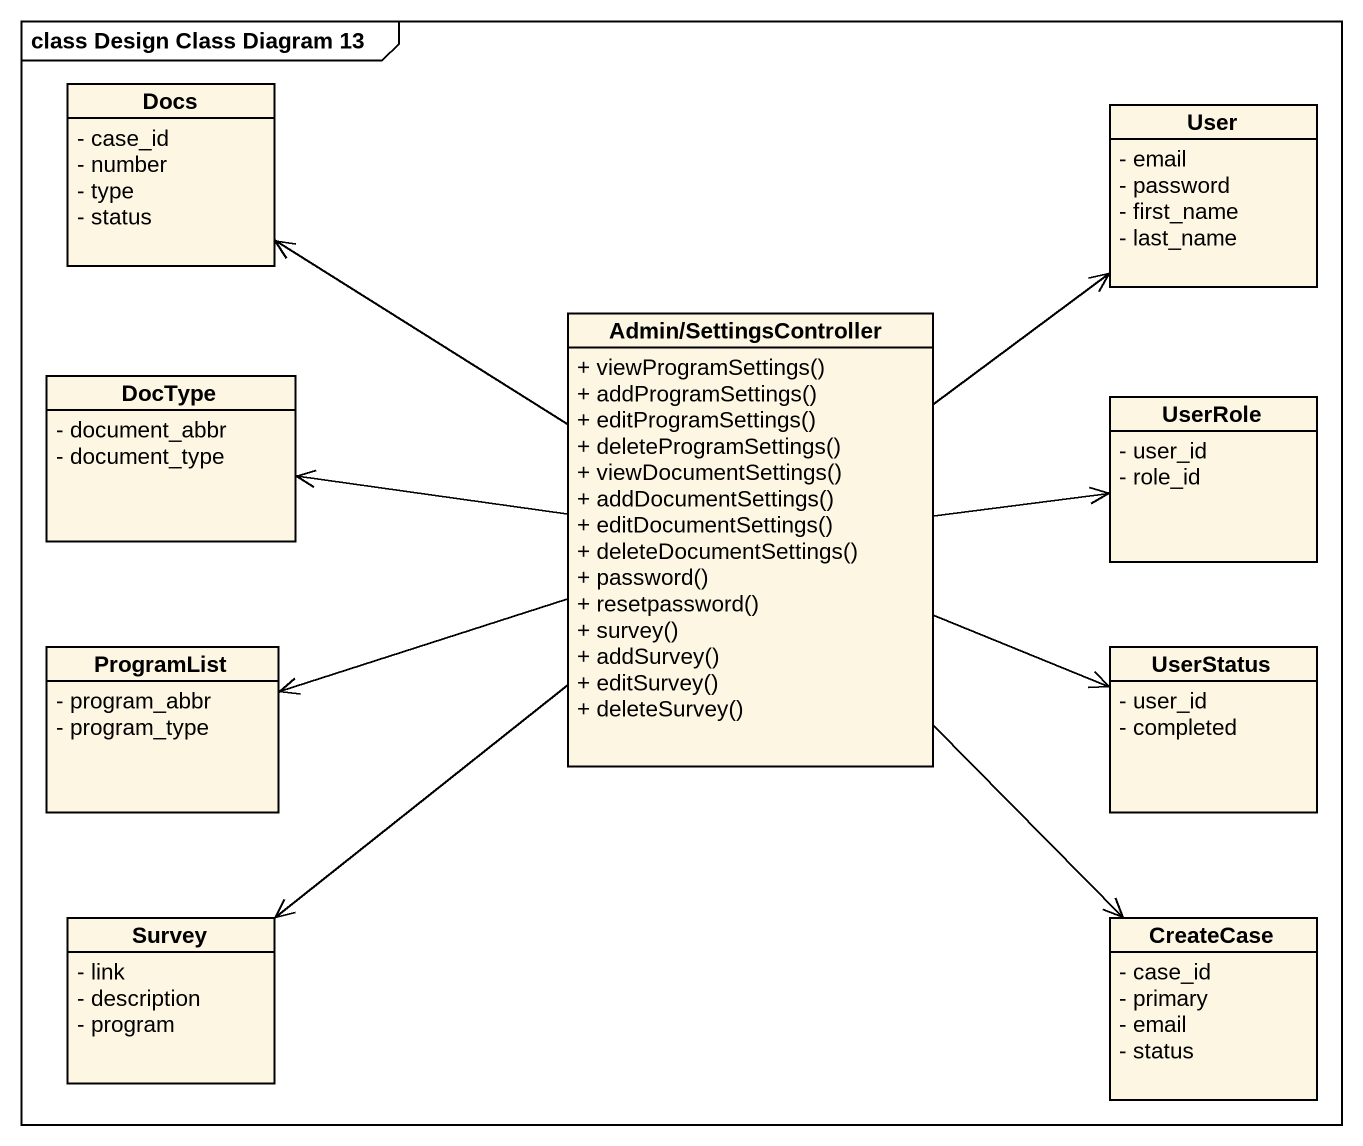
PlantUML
@startuml
mainframe class Design Class Diagram 13
hide circle
hide empty members
skinparam classAttributeIconSize 0
class Docs {
  - case_id
  - number
  - type
  - status
}
class User {
  - email
  - password
  - first_name
  - last_name
}
class DocType {
  - document_abbr
  - document_type
}
class "Admin/SettingsController" as Admin_SettingsController {
  + viewProgramSettings()
  + addProgramSettings()
  + editProgramSettings()
  + deleteProgramSettings()
  + viewDocumentSettings()
  + addDocumentSettings()
  + editDocumentSettings()
  + deleteDocumentSettings()
  + password()
  + resetpassword()
  + survey()
  + addSurvey()
  + editSurvey()
  + deleteSurvey()
}
class UserRole {
  - user_id
  - role_id
}
class ProgramList {
  - program_abbr
  - program_type
}
class UserStatus {
  - user_id
  - completed
}
class Survey {
  - link
  - description
  - program
}
class CreateCase {
  - case_id
  - primary
  - email
  - status
}
Admin_SettingsController -up-> Docs
Admin_SettingsController -up-> User
Admin_SettingsController -left-> DocType
Admin_SettingsController -right-> UserRole
Admin_SettingsController -left-> ProgramList
Admin_SettingsController -right-> UserStatus
Admin_SettingsController --> Survey
Admin_SettingsController --> CreateCase
@enduml
